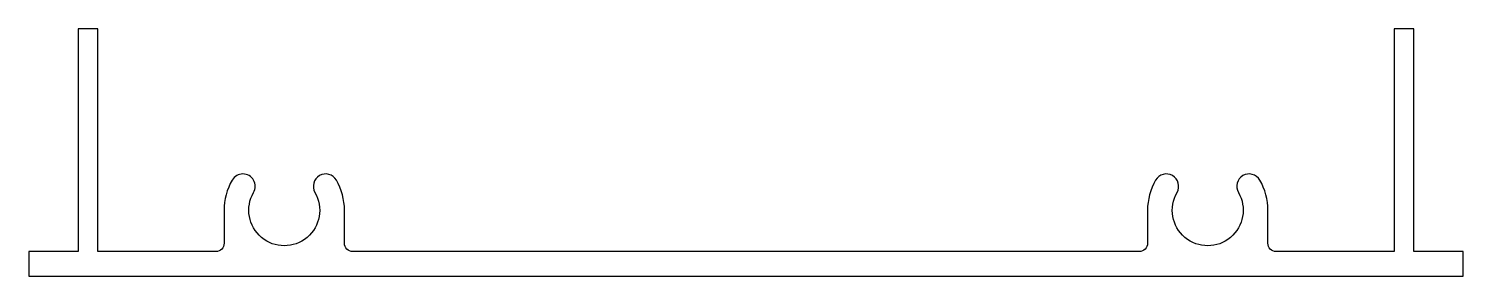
# Model space of a CAD drawing. Extents: x 71.5 to 158.5, y 222.4 to 237.4.
import ezdxf

# ---------------------------------------------------------------- set-up
doc = ezdxf.new("R2010")
doc.units = 0
doc.layers.get('0').update_dxf_attribs({"linetype": 'CONTINUOUS'})

msp = doc.modelspace()

# ---------------------------------------------------------------- linework, layer by layer
msp.add_lwpolyline([(83.826, 228.246, 0.131705), (83.337, 226.421), (83.337, 224.421, -0.414214), (82.837, 223.921), (75.687, 223.921), (75.687, 237.421), (74.487, 237.421), (74.487, 223.921), (71.487, 223.921), (71.487, 222.421), (158.487, 222.421), (158.487, 223.921), (155.487, 223.921), (155.487, 237.421), (154.287, 237.421), (154.287, 223.921), (153.987, 223.921), (147.137, 223.921, -0.414214), (146.637, 224.421), (146.637, 226.421, 0.131705), (146.147, 228.246, 1), (144.848, 227.496, -1.732462), (141.125, 227.496, 1), (139.826, 228.246, 0.131705), (139.337, 226.421), (139.337, 224.421, -0.414214), (138.837, 223.921), (91.137, 223.921, -0.414214), (90.637, 224.421), (90.637, 226.421, 0.131705), (90.147, 228.246, 1), (88.848, 227.496, -1.732462), (85.125, 227.496, 1)], format="xyb", close=True)

doc.saveas('drawing.dxf')
